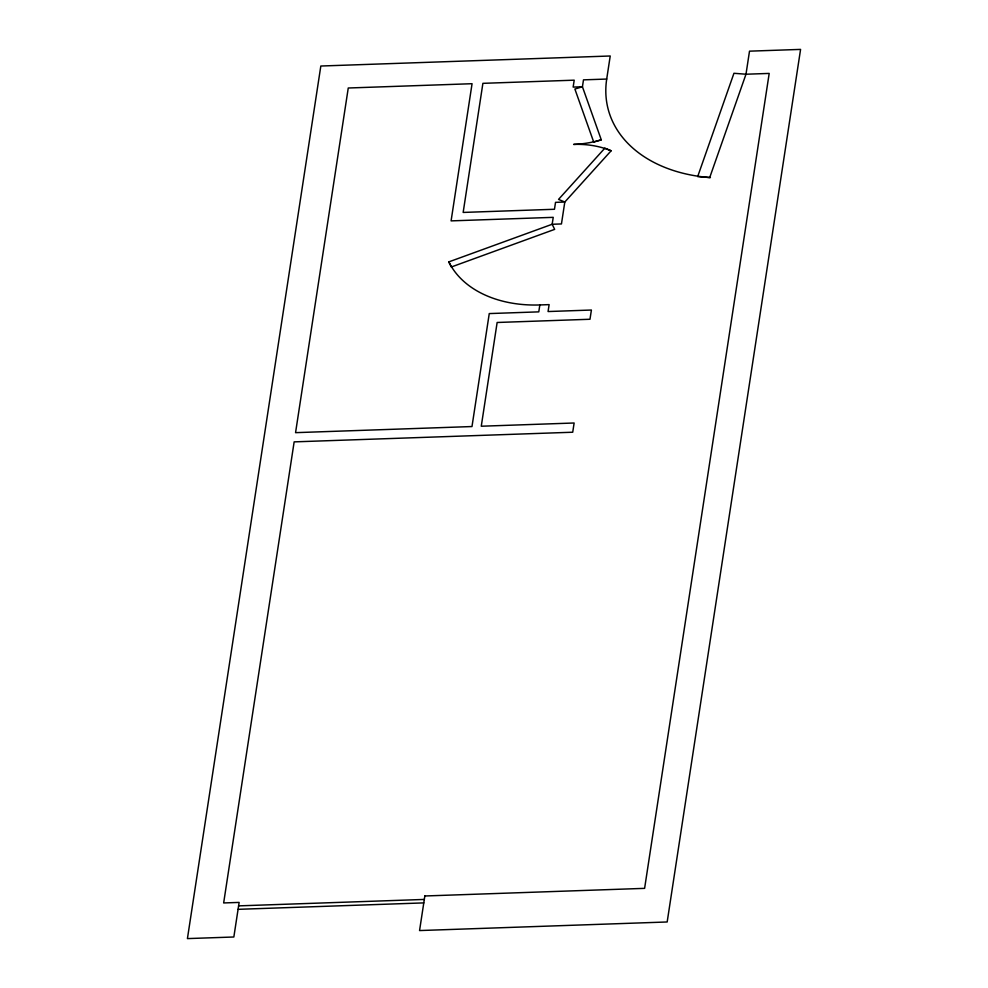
<?xml version="1.0" encoding="UTF-8"?>
<svg xmlns="http://www.w3.org/2000/svg" width="988" height="988" viewBox="0 0 988 988"><rect width="100%" height="100%" fill="white"/><g stroke="black" fill="none" stroke-linecap="round" stroke-linejoin="round"><path stroke-width="1.48" d="M448.774 261.758A110.594 78.62 -13.8 0 0 539.843 304.946L538.781 311.862L489.258 313.579L471.992 426.544L295.56 432.658L348.258 88.006L472.066 83.708L451.096 220.88L553.231 217.348L552.169 224.264L554.663 229.364L451.318 266.995L448.836 261.882L552.169 224.264L561.456 223.943L564.803 202.034L611.127 150.781L604.866 148.138L558.553 199.391L564.803 202.034L555.528 202.355L554.466 209.271L463.162 212.432L482.897 83.338L574.201 80.176L573.151 87.092L582.426 86.771L601.272 139.814L593.726 142.087L574.88 89.043L582.426 86.771L583.488 79.855L606.706 79.052A142.198 101.072 -13.8 0 0 710.421 177.593M606.706 79.052L610.226 55.995L320.828 66.023L187.424 938.6L233.847 936.995L239.133 902.415L223.659 902.946L294.152 441.871L572.719 432.225L574.127 423L481.267 426.223L497.137 322.483L589.984 319.26L591.404 310.034L548.068 311.541L549.118 304.625L539.843 304.946M238.602 905.873L424.321 899.438M238.071 909.331L423.79 902.896M601.322 139.802A79.003 56.155 -13.8 0 1 573.62 144.409A79.003 56.155 -13.8 0 1 611.127 150.781M424.84 895.98L419.554 930.56L667.172 921.977L800.576 49.4L749.509 51.166L745.989 74.224L709.717 177.544L697.676 176.605L733.948 73.285L745.989 74.224L769.195 73.421L644.608 888.36L424.84 895.98"/></g></svg>
